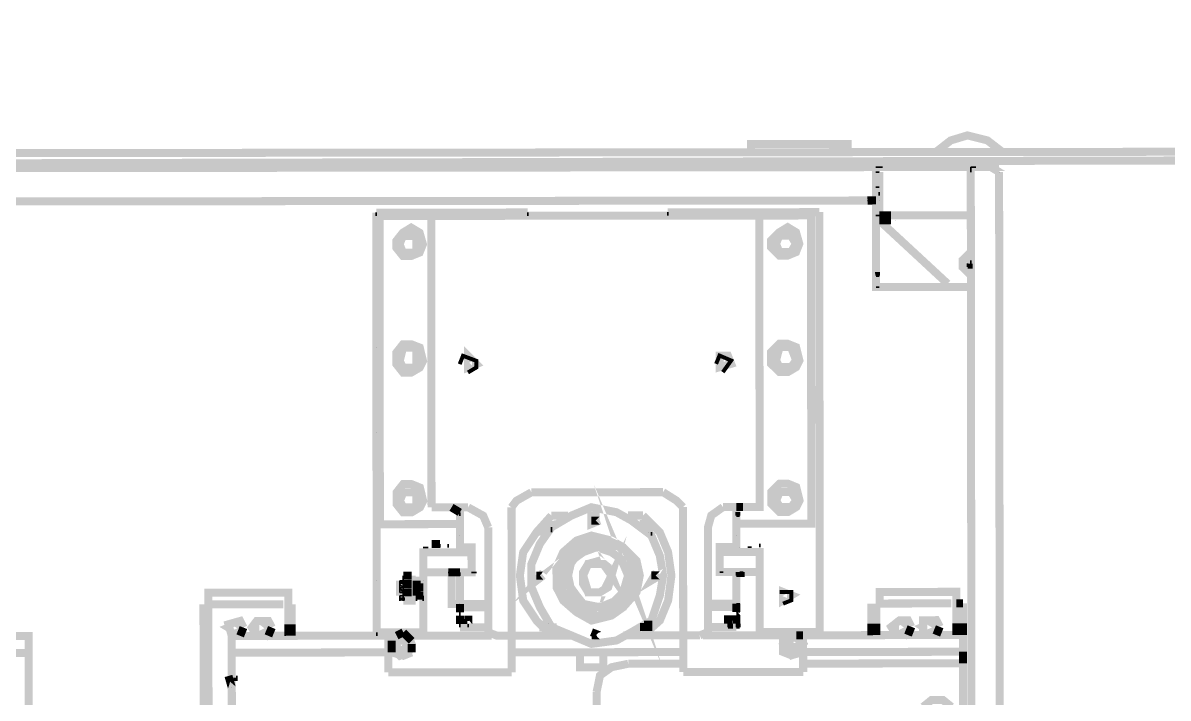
# Model space of a CAD drawing. Header units: feet. Extents: x -99009 to 3252343, y -11094690 to 9035152.
# Drawn here: x 2488912 to 2489858, y -1977336 to -1976778 of the extents above; entities that cross this region are included whole.
import ezdxf

# ---------------------------------------------------------------- set-up
doc = ezdxf.new("R2010")
doc.units = ezdxf.units.FT
doc.layers.add('1', color=1, linetype='Continuous')

# ---------------------------------------------------------------- blocks, each defined once
blk = doc.blocks.new('GRINDING MASTER')
at = {"linetype": 'ByBlock', "lineweight": -2, "transparency": 33554684}
for points in [[(1541678.22, -40737.26), (1541678.22, -40733.13), (1541682.35, -40733.13), (1541682.35, -40737.26), (1541678.22, -40737.26)], [(1541602.56, -40744.13), (1541602.56, -40739.99), (1541605.29, -40739.99), (1541605.29, -40744.13), (1541602.56, -40744.13)], [(1541486.96, -40942.25), (1541486.96, -40938.11), (1541489.69, -40938.11), (1541489.69, -40942.25), (1541486.96, -40942.25)], [(1541486.96, -40991.78), (1541486.96, -40987.64), (1541489.69, -40987.64), (1541489.69, -40991.78), (1541486.96, -40991.78)], [(1541489.69, -40991.78), (1541489.69, -40987.64), (1541493.82, -40987.64), (1541493.82, -40991.78), (1541489.69, -40991.78)], [(1541209.05, -40997.32), (1541209.05, -40994.51), (1541213.18, -40994.51), (1541213.18, -40997.32), (1541209.05, -40997.32)], [(1541209.05, -41011.04), (1541209.05, -41008.31), (1541213.18, -41008.31), (1541213.18, -41011.04), (1541209.05, -41011.04)], [(1541209.05, -41011.04), (1541209.05, -41008.31), (1541213.18, -41008.31), (1541213.18, -41011.04), (1541209.05, -41011.04)], [(1541209.05, -41011.04), (1541209.05, -41008.31), (1541213.18, -41008.31), (1541213.18, -41011.04), (1541209.05, -41011.04)], [(1541480.1, -41027.58), (1541480.1, -41024.77), (1541484.23, -41024.77), (1541484.23, -41027.58), (1541480.1, -41027.58)], [(1541486.96, -41024.77), (1541486.96, -41020.64), (1541489.69, -41024.77), (1541486.96, -41024.77)], [(1541486.96, -41024.77), (1541486.96, -41020.64), (1541489.69, -41024.77), (1541486.96, -41024.77)], [(1541480.1, -41034.44), (1541480.1, -41030.31), (1541484.23, -41030.31), (1541484.23, -41034.44), (1541480.1, -41034.44)], [(1541486.96, -41034.44), (1541486.96, -41030.31), (1541489.69, -41030.31), (1541489.69, -41034.44), (1541486.96, -41034.44)], [(1541071.45, -41077.11), (1541071.45, -41074.3), (1541074.18, -41074.3), (1541074.18, -41077.11), (1541071.45, -41077.11)]]:
    blk.add_hatch(color=256, dxfattribs=at).paths.add_polyline_path(points)
for points, const_width in [([(1541652.09, -40640.93), (1541664.41, -40631.34), (1541678.22, -40627.2), (1541694.68, -40631.34), (1541707.08, -40640.93)], 6.63), ([(1539841.47, -40640.93), (1542114.32, -40640.93), (1539841.47, -40640.93), (1539838.74, -41641.21)], 6.63), ([(1539852.46, -40640.93), (1542103.32, -40640.93), (1542110.18, -40643.66), (1542114.32, -40650.6)], 6.63), ([(1541499.36, -40640.93), (1541499.36, -40634.07), (1541579.16, -40634.07), (1541579.16, -40640.93)], 6.63), ([(1539841.47, -41143.1), (1539848.33, -41143.1), (1539848.33, -40650.6), (1542103.32, -40647.8), (1542110.18, -40650.6), (1542110.18, -41143.1)], 6.63), ([(1540350.5, -40653.33), (1541602.56, -40653.33)], 6.63), ([(1541602.56, -40653.33), (1541602.56, -40680.87), (1540353.3, -40680.87)], 6.63), ([(1541602.56, -40653.33), (1541704.35, -40653.33)], 6.63), ([(1541602.56, -40657.47), (1541602.56, -40693.19), (1541602.56, -40657.47)], 6.63), ([(1541602.56, -40693.19), (1541605.29, -40657.47)], 6.63), ([(1541605.29, -40653.33), (1541680.95, -40653.33)], 6.63), ([(1541680.95, -40693.19), (1541605.29, -40693.19), (1541605.29, -40657.47)], 6.63), ([(1541680.95, -41221.57), (1541680.95, -40653.33)], 6.63), ([(1541704.35, -40657.47), (1541697.48, -40653.33), (1541680.95, -40653.33)], 6.63), ([(1541697.48, -40653.33), (1541680.95, -40653.33), (1541697.48, -40653.33)], 6.63), ([(1541704.35, -40657.47), (1541697.48, -40653.33), (1541704.35, -40653.33)], 6.63), ([(1541704.35, -41221.57), (1541704.35, -40657.47)], 6.63), ([(1541595.61, -40680.87), (1541602.56, -40680.87)], 6.63), ([(1541189.78, -40690.46), (1541189.78, -41037.17)], 6.63), ([(1541189.78, -40690.46), (1541314.97, -40690.46)], 6.63), ([(1541228.31, -41037.17), (1541189.78, -41037.17), (1541189.78, -40690.46)], 6.63), ([(1541192.51, -40693.19), (1541192.51, -40947.79), (1541258.58, -40947.79)], 6.63), ([(1541235.18, -40933.98), (1541235.18, -40693.19), (1541192.51, -40693.19)], 6.63), ([(1541235.18, -40693.19), (1541506.23, -40693.19), (1541506.23, -40933.98), (1541475.96, -40933.98)], 6.63), ([(1541430.57, -40690.46), (1541555.76, -40690.46)], 6.63), ([(1541486.96, -40947.79), (1541548.89, -40947.79), (1541548.89, -40693.19), (1541506.23, -40693.19)], 6.63), ([(1541555.76, -40690.46), (1541555.76, -41037.17), (1541506.23, -41037.17)], 6.63), ([(1541602.56, -40693.19), (1541602.56, -40752.39)], 6.63), ([(1541664.41, -40752.39), (1541602.56, -40752.39), (1541602.56, -40693.19)], 6.63), ([(1541614.88, -40693.19), (1541605.29, -40693.19)], 6.63), ([(1541614.88, -40697.33), (1541605.29, -40697.33)], 6.63), ([(1541661.68, -40749.66), (1541605.29, -40697.33)], 6.63), ([(1541228.31, -40716.59), (1541225.58, -40723.46), (1541218.64, -40726.26), (1541211.78, -40726.26), (1541206.32, -40719.4), (1541206.32, -40713.86), (1541211.78, -40707), (1541218.64, -40702.86), (1541225.58, -40707), (1541228.31, -40716.59)], 6.63), ([(1541539.22, -40716.59), (1541536.49, -40723.46), (1541529.63, -40726.26), (1541522.76, -40726.26), (1541515.82, -40719.4), (1541515.82, -40713.86), (1541522.76, -40707), (1541529.63, -40702.86), (1541536.49, -40707), (1541539.22, -40716.59)], 6.63), ([(1541222.77, -40723.46), (1541222.77, -40716.59), (1541222.77, -40709.73), (1541211.78, -40709.73), (1541209.05, -40716.59), (1541211.78, -40723.46), (1541222.77, -40723.46)], 6.63), ([(1541532.36, -40723.46), (1541536.49, -40716.59), (1541532.36, -40709.73), (1541522.76, -40709.73), (1541519.95, -40716.59), (1541522.76, -40723.46), (1541532.36, -40723.46)], 6.63), ([(1541680.95, -40723.46), (1541674.08, -40730.4), (1541674.08, -40735.86), (1541680.95, -40742.72)], 6.63), ([(1541680.95, -40739.99), (1541674.08, -40735.86), (1541674.08, -40730.4), (1541680.95, -40726.26)], 6.63), ([(1541680.95, -40726.26), (1541674.08, -40730.4), (1541674.08, -40735.86), (1541680.95, -40739.99)], 6.63), ([(1541680.95, -40752.39), (1541664.41, -40752.39)], 6.63), ([(1541228.31, -40812.92), (1541225.58, -40818.46), (1541218.64, -40822.52), (1541211.78, -40822.52), (1541206.32, -40815.65), (1541206.32, -40806.06), (1541211.78, -40799.19), (1541218.64, -40799.19), (1541225.58, -40801.92), (1541228.31, -40812.92)], 6.63), ([(1541222.77, -40818.46), (1541222.77, -40812.92), (1541222.77, -40801.92), (1541211.78, -40801.92), (1541209.05, -40812.92), (1541211.78, -40818.46), (1541222.77, -40818.46)], 6.63), ([(1541539.22, -40812.92), (1541536.49, -40818.46), (1541529.63, -40822.52), (1541522.76, -40822.52), (1541515.82, -40815.65), (1541515.82, -40806.06), (1541522.76, -40799.19), (1541529.63, -40799.19), (1541536.49, -40801.92), (1541539.22, -40812.92)], 6.63), ([(1541532.36, -40818.46), (1541536.49, -40812.92), (1541532.36, -40801.92), (1541522.76, -40801.92), (1541519.95, -40812.92), (1541522.76, -40818.46), (1541532.36, -40818.46)], 6.63), ([(1541265.44, -40822.52), (1541272.3, -40818.46), (1541272.3, -40812.92), (1541261.31, -40808.79), (1541258.58, -40815.65)], 3.28), ([(1541272.3, -40815.65), (1541265.44, -40818.46), (1541265.44, -40808.79), (1541272.3, -40815.65)], 6.63), ([(1541475.96, -40822.52), (1541482.83, -40812.92), (1541473.23, -40808.79), (1541470.42, -40815.65)], 3.28), ([(1541482.83, -40815.65), (1541473.23, -40818.46), (1541473.23, -40808.79), (1541480.1, -40808.79), (1541482.83, -40815.65)], 6.63), ([(1541228.31, -40928.52), (1541225.58, -40933.98), (1541218.64, -40938.11), (1541211.78, -40938.11), (1541206.32, -40931.25), (1541206.32, -40921.58), (1541211.78, -40914.71), (1541218.64, -40914.71), (1541225.58, -40917.52), (1541228.31, -40928.52)], 6.63), ([(1541539.22, -40928.52), (1541536.49, -40933.98), (1541529.63, -40938.11), (1541522.76, -40938.11), (1541515.82, -40931.25), (1541515.82, -40921.58), (1541522.76, -40914.71), (1541529.63, -40914.71), (1541536.49, -40917.52), (1541539.22, -40928.52)], 6.63), ([(1541222.77, -40933.98), (1541222.77, -40928.52), (1541222.77, -40921.58), (1541211.78, -40921.58), (1541209.05, -40928.52), (1541211.78, -40933.98), (1541222.77, -40933.98)], 6.63), ([(1541301.24, -40933.98), (1541305.38, -40928.52), (1541317.7, -40921.58)], 6.63), ([(1541317.7, -40921.58), (1541426.43, -40921.58)], 6.63), ([(1541426.43, -40921.58), (1541437.43, -40928.52), (1541442.97, -40933.98)], 6.63), ([(1541532.36, -40933.98), (1541536.49, -40928.52), (1541532.36, -40921.58), (1541522.76, -40921.58), (1541519.95, -40928.52), (1541522.76, -40933.98), (1541532.36, -40933.98)], 6.63), ([(1541265.44, -40933.98), (1541235.18, -40933.98)], 6.63), ([(1541251.71, -40933.98), (1541258.58, -40938.11)], 6.63), ([(1541258.58, -40933.98), (1541258.58, -40957.38)], 6.63), ([(1541265.44, -40933.98), (1541277.84, -40940.84), (1541281.98, -40950.52)], 6.63), ([(1541350.77, -41039.9), (1541301.24, -41039.9), (1541301.24, -40933.98)], 6.63), ([(1541426.43, -40990.37), (1541423.7, -41006.91), (1541416.76, -41027.58), (1541400.3, -41037.17), (1541387.9, -41044.04), (1541367.23, -41046.85), (1541350.77, -41039.9), (1541334.24, -41033.04), (1541324.64, -41016.58), (1541317.7, -41000.05), (1541317.7, -40980.78), (1541324.64, -40964.24), (1541334.24, -40950.52), (1541350.77, -40940.84), (1541367.23, -40933.98), (1541387.9, -40938.11), (1541400.3, -40944.98), (1541416.76, -40957.38), (1541423.7, -40973.92), (1541426.43, -40990.37)], 6.63), ([(1541442.97, -40933.98), (1541442.97, -41039.9)], 6.63), ([(1541456.7, -41039.9), (1541463.56, -41037.17), (1541463.56, -40950.52), (1541466.29, -40940.84), (1541475.96, -40933.98)], 6.63), ([(1541486.96, -40933.98), (1541486.96, -40957.38)], 6.63), ([(1541486.96, -40933.98), (1541492.5, -40933.98)], 6.63), ([(1541347.96, -41039.9), (1541334.24, -41039.9), (1541321.83, -41027.58), (1541310.84, -41011.04), (1541308.11, -40990.37), (1541310.84, -40971.11), (1541321.83, -40954.65), (1541334.24, -40940.84)], 6.63), ([(1541334.24, -40940.84), (1541347.96, -40940.84)], 6.63), ([(1541374.17, -40944.98), (1541367.23, -40947.79), (1541367.23, -40940.84), (1541374.17, -40940.84)], 6.63), ([(1541374.17, -40944.98), (1541367.23, -40944.98), (1541374.17, -40944.98)], 6.63), ([(1541397.49, -40940.84), (1541409.9, -40940.84)], 6.63), ([(1541409.9, -40940.84), (1541423.7, -40954.65), (1541430.57, -40971.11), (1541433.3, -40990.37), (1541430.57, -41011.04), (1541423.7, -41027.58), (1541409.9, -41039.9)], 6.63), ([(1541281.98, -40950.52), (1541281.98, -41037.17)], 6.63), ([(1541327.37, -40957.38), (1541327.37, -40950.52), (1541338.37, -40947.79)], 6.63), ([(1541407.17, -40947.79), (1541414.03, -40947.79), (1541416.76, -40954.65)], 6.63), ([(1541258.58, -40987.64), (1541268.17, -40987.64), (1541268.17, -40967.05), (1541258.58, -40967.05), (1541258.58, -40957.38)], 6.63), ([(1541407.17, -40990.37), (1541404.44, -41004.18), (1541393.44, -41016.58), (1541383.77, -41023.45), (1541367.23, -41027.58), (1541354.91, -41020.64), (1541343.91, -41011.04), (1541338.37, -41000.05), (1541338.37, -40983.51), (1541343.91, -40971.11), (1541354.91, -40961.51), (1541367.23, -40957.38), (1541383.77, -40961.51), (1541393.44, -40967.05), (1541404.44, -40978.05), (1541407.17, -40990.37)], 6.63), ([(1541404.44, -40990.37), (1541400.3, -41004.18), (1541393.44, -41016.58), (1541381.04, -41023.45), (1541364.5, -41023.45), (1541350.77, -41016.58), (1541343.91, -41004.18), (1541341.1, -40990.37), (1541343.91, -40978.05), (1541350.77, -40967.05), (1541364.5, -40961.51), (1541381.04, -40961.51), (1541393.44, -40967.05), (1541400.3, -40978.05), (1541404.44, -40990.37)], 6.63), ([(1541404.44, -40990.37), (1541400.3, -41004.18), (1541390.63, -41016.58), (1541376.9, -41020.64), (1541364.5, -41020.64), (1541354.91, -41016.58), (1541343.91, -41004.18), (1541341.1, -40990.37), (1541343.91, -40978.05), (1541354.91, -40967.05), (1541364.5, -40961.51), (1541376.9, -40961.51), (1541390.63, -40967.05), (1541400.3, -40978.05), (1541404.44, -40990.37)], 6.63), ([(1541383.77, -40990.37), (1541376.9, -40980.78), (1541364.5, -40980.78), (1541360.37, -40990.37), (1541364.5, -41004.18), (1541376.9, -41004.18), (1541383.77, -40990.37), (1541381.04, -41000.05), (1541374.17, -41004.18), (1541364.5, -41004.18), (1541360.37, -40997.32), (1541360.37, -40987.64), (1541364.5, -40980.78), (1541374.17, -40978.05), (1541381.04, -40983.51), (1541383.77, -40990.37)], 6.63), ([(1541486.96, -40987.64), (1541473.23, -40987.64), (1541473.23, -40967.05), (1541486.96, -40967.05), (1541486.96, -40957.38)], 6.63), ([(1541228.31, -40987.64), (1541228.31, -40971.11), (1541268.17, -40971.11), (1541268.17, -40987.64), (1541248.9, -40987.64), (1541268.17, -40987.64)], 6.63), ([(1541235.18, -40964.24), (1541242.04, -40964.24)], 6.63), ([(1541397.49, -40990.37), (1541393.44, -40978.05), (1541383.77, -40971.11), (1541371.36, -40967.05), (1541360.37, -40971.11), (1541350.77, -40978.05), (1541347.96, -40990.37), (1541350.77, -41004.18), (1541360.37, -41013.77), (1541371.36, -41016.58), (1541383.77, -41013.77), (1541393.44, -41004.18), (1541397.49, -40990.37), (1541393.44, -41004.18), (1541387.9, -41011.04), (1541374.17, -41016.58), (1541360.37, -41013.77), (1541354.91, -41006.91), (1541347.96, -40997.32), (1541347.96, -40983.51), (1541354.91, -40973.92), (1541360.37, -40967.05), (1541374.17, -40967.05), (1541387.9, -40971.11), (1541393.44, -40980.78), (1541397.49, -40990.37)], 6.63), ([(1541473.23, -40987.64), (1541489.69, -40987.64), (1541473.23, -40987.64), (1541473.23, -40971.11), (1541506.23, -40971.11), (1541506.23, -40987.64)], 6.63), ([(1541327.37, -40990.37), (1541321.83, -40994.51), (1541327.37, -40987.64)], 6.63), ([(1541218.64, -40990.37), (1541218.64, -40997.32), (1541218.64, -41004.18), (1541218.64, -41011.04), (1541211.78, -41011.04)], 6.63), ([(1541218.64, -40990.37), (1541211.78, -40990.37)], 6.63), ([(1541228.31, -40987.64), (1541248.9, -40987.64)], 6.63), ([(1541284.71, -41039.9), (1541228.31, -41039.9), (1541228.31, -40987.64), (1541251.71, -40987.64), (1541251.71, -41016.58)], 6.63), ([(1541258.58, -40987.64), (1541248.9, -40987.64)], 6.63), ([(1541251.71, -41013.77), (1541258.58, -41013.77), (1541258.58, -40987.64), (1541251.71, -40987.64), (1541251.71, -41013.77)], 6.63), ([(1541281.98, -41013.77), (1541258.58, -41013.77), (1541258.58, -40987.64)], 6.63), ([(1541258.58, -41013.77), (1541258.58, -40987.64)], 6.63), ([(1541327.37, -40990.37), (1541321.83, -40990.37), (1541327.37, -40990.37)], 6.63), ([(1541423.7, -40990.37), (1541416.76, -40994.51), (1541420.89, -40987.64)], 6.63), ([(1541423.7, -40990.37), (1541416.76, -40990.37), (1541423.7, -40990.37)], 6.63), ([(1541506.23, -40987.64), (1541506.23, -41039.9), (1541459.43, -41039.9)], 6.63), ([(1541486.96, -40987.64), (1541486.96, -41013.77), (1541463.56, -41013.77)], 6.63), ([(1541486.96, -41013.77), (1541486.96, -40987.64), (1541506.23, -40987.64)], 6.63), ([(1541486.96, -41013.77), (1541486.96, -40987.64)], 6.63), ([(1541489.69, -40987.64), (1541506.23, -40987.64)], 6.63), ([(1541209.05, -41006.91), (1541209.05, -41000.05), (1541209.05, -40994.51)], 6.63), ([(1541218.64, -40997.32), (1541211.78, -40997.32)], 6.63), ([(1541228.31, -41006.91), (1541228.31, -41000.05), (1541228.31, -40994.51), (1541222.77, -40994.51), (1541222.77, -41004.18)], 6.63), ([(1541222.77, -41000.05), (1541222.77, -40994.51)], 6.63), ([(1541228.31, -41000.05), (1541222.77, -41000.05)], 6.63), ([(1541222.77, -41006.91), (1541222.77, -41000.05)], 6.63), ([(1541116.85, -41013.77), (1541116.85, -41004.18), (1541050.78, -41004.18), (1541050.78, -41013.77)], 6.63), ([(1541218.64, -41004.18), (1541211.78, -41004.18)], 6.63), ([(1541222.77, -41006.91), (1541211.78, -41011.04)], 6.63), ([(1541228.31, -41006.91), (1541222.77, -41006.91)], 6.63), ([(1541525.49, -41013.77), (1541532.36, -41011.04), (1541532.36, -41004.18), (1541522.76, -41004.18)], 3.28), ([(1541532.36, -41006.91), (1541525.49, -41011.04), (1541525.49, -41004.18), (1541532.36, -41006.91)], 6.63), ([(1541668.55, -41013.77), (1541668.55, -41004.18), (1541605.29, -41004.18), (1541605.29, -41013.77)], 6.63), ([(1541046.73, -41030.31), (1541046.73, -41013.77)], 6.63), ([(1541050.78, -41030.31), (1541050.78, -41013.77)], 6.63), ([(1541053.59, -41013.77), (1541112.71, -41013.77)], 6.63), ([(1541116.85, -41013.77), (1541116.85, -41030.31)], 6.63), ([(1541119.58, -41013.77), (1541119.58, -41030.31)], 6.63), ([(1541258.58, -41020.64), (1541258.58, -41013.77)], 6.63), ([(1541281.98, -41016.58), (1541258.58, -41016.58)], 6.63), ([(1541486.96, -41016.58), (1541463.56, -41016.58)], 6.63), ([(1541486.96, -41020.64), (1541486.96, -41013.77)], 6.63), ([(1541598.42, -41030.31), (1541598.42, -41013.77)], 6.63), ([(1541602.56, -41030.31), (1541602.56, -41013.77)], 6.63), ([(1541605.29, -41013.77), (1541664.41, -41013.77)], 6.63), ([(1541668.55, -41013.77), (1541668.55, -41030.31)], 6.63), ([(1541674.08, -41013.77), (1541668.55, -41013.77)], 6.63), ([(1541674.08, -41013.77), (1541674.08, -41030.31)], 6.63), ([(1541046.73, -41110.1), (1541046.73, -41030.31)], 6.63), ([(1541050.78, -41110.1), (1541050.78, -41030.31)], 6.63), ([(1541074.18, -41030.31), (1541067.32, -41033.04), (1541074.18, -41037.17), (1541074.18, -41030.31)], 6.63), ([(1541070.05, -41039.9), (1541067.32, -41030.31), (1541076.99, -41027.58), (1541079.72, -41033.04)], 6.63), ([(1541090.72, -41039.9), (1541086.58, -41033.04), (1541090.72, -41027.58), (1541100.31, -41027.58), (1541103.12, -41033.04)], 6.63), ([(1541096.26, -41030.31), (1541090.72, -41033.04), (1541096.26, -41037.17), (1541096.26, -41030.31)], 6.63), ([(1541116.85, -41030.31), (1541116.85, -41039.9)], 6.63), ([(1541119.58, -41030.31), (1541119.58, -41039.9)], 6.63), ([(1541258.58, -41030.31), (1541258.58, -41023.45)], 6.63), ([(1541261.31, -41023.45), (1541261.31, -41030.31), (1541261.31, -41023.45)], 6.63), ([(1541265.44, -41030.31), (1541265.44, -41023.45), (1541265.44, -41030.31)], 6.63), ([(1541338.37, -41033.04), (1541327.37, -41033.04), (1541327.37, -41027.58)], 6.63), ([(1541414.03, -41027.58), (1541414.03, -41033.04), (1541407.17, -41033.04)], 6.63), ([(1541480.1, -41023.45), (1541480.1, -41030.31), (1541480.1, -41023.45), (1541480.1, -41030.31), (1541480.1, -41023.45)], 6.63), ([(1541486.96, -41030.31), (1541486.96, -41023.45)], 6.63), ([(1541598.42, -41039.9), (1541598.42, -41030.31)], 6.63), ([(1541602.56, -41039.9), (1541602.56, -41030.31)], 6.63), ([(1541619.01, -41039.9), (1541614.88, -41033.04), (1541621.82, -41027.58), (1541628.69, -41027.58), (1541631.42, -41033.04)], 6.63), ([(1541624.55, -41030.31), (1541619.01, -41033.04), (1541624.55, -41037.17), (1541624.55, -41030.31)], 6.63), ([(1541647.95, -41030.31), (1541641.09, -41033.04), (1541647.95, -41037.17), (1541647.95, -41030.31)], 6.63), ([(1541641.09, -41039.9), (1541641.09, -41033.04), (1541641.09, -41027.58), (1541652.09, -41027.58), (1541654.82, -41033.04)], 6.63), ([(1541668.55, -41030.31), (1541668.55, -41039.9)], 6.63), ([(1541674.08, -41030.31), (1541674.08, -41039.9)], 6.63), ([(1541079.72, -41033.04), (1541076.99, -41039.9)], 6.63), ([(1541103.12, -41033.04), (1541100.31, -41039.9)], 6.63), ([(1541211.78, -41037.17), (1541206.32, -41039.9)], 6.63), ([(1541218.64, -41044.04), (1541211.78, -41037.17)], 6.63), ([(1541258.58, -41033.04), (1541281.98, -41033.04)], 6.63), ([(1541281.98, -41037.17), (1541288.84, -41039.9), (1541301.24, -41039.9)], 6.63), ([(1541374.17, -41039.9), (1541367.23, -41037.17), (1541374.17, -41039.9)], 6.63), ([(1541463.56, -41033.04), (1541486.96, -41033.04)], 6.63), ([(1541529.63, -41049.58), (1541539.22, -41049.58), (1541539.22, -41044.04), (1541532.36, -41039.9), (1541529.63, -41049.58)], 6.63), ([(1541631.42, -41033.04), (1541628.69, -41039.9)], 6.63), ([(1541654.82, -41033.04), (1541652.09, -41039.9)], 6.63), ([(1540902.19, -41053.71), (1540902.19, -41039.9), (1540772.87, -41039.9)], 6.63), ([(1541199.37, -41053.71), (1541070.05, -41053.71), (1541070.05, -41039.9)], 6.63), ([(1541199.37, -41039.9), (1541070.05, -41039.9)], 6.63), ([(1541209.05, -41039.9), (1541199.37, -41039.9), (1541199.37, -41070.17)], 6.63), ([(1541215.91, -41053.71), (1541218.64, -41046.85), (1541215.91, -41039.9), (1541206.32, -41039.9), (1541202.18, -41046.85), (1541206.32, -41053.71), (1541215.91, -41053.71)], 6.63), ([(1541218.64, -41046.85), (1541215.91, -41053.71), (1541209.05, -41056.44), (1541202.18, -41049.58), (1541202.18, -41044.04), (1541209.05, -41039.9), (1541215.91, -41039.9), (1541218.64, -41046.85)], 6.63), ([(1541202.18, -41044.04), (1541202.18, -41053.71)], 6.63), ([(1541215.91, -41044.04), (1541206.32, -41044.04), (1541206.32, -41049.58), (1541211.78, -41053.71), (1541215.91, -41044.04)], 6.63), ([(1541228.31, -41039.9), (1541211.78, -41039.9)], 6.63), ([(1541218.64, -41053.71), (1541218.64, -41046.85)], 6.63), ([(1541301.24, -41070.17), (1541301.24, -41039.9)], 6.63), ([(1541374.17, -41039.9), (1541367.23, -41039.9), (1541374.17, -41039.9)], 6.63), ([(1541393.44, -41039.9), (1541442.97, -41039.9), (1541456.7, -41039.9)], 6.63), ([(1541397.49, -41039.9), (1541409.9, -41039.9)], 6.63), ([(1541442.97, -41070.17), (1541442.97, -41039.9)], 6.63), ([(1541532.36, -41039.9), (1541506.23, -41039.9)], 6.63), ([(1541529.63, -41039.9), (1541536.49, -41039.9), (1541542.03, -41046.85), (1541536.49, -41053.71), (1541529.63, -41053.71), (1541525.49, -41046.85), (1541529.63, -41039.9)], 6.63), ([(1541542.03, -41044.04), (1541536.49, -41039.9), (1541529.63, -41039.9), (1541525.49, -41046.85), (1541525.49, -41053.71), (1541532.36, -41056.44), (1541542.03, -41053.71), (1541542.03, -41046.85)], 6.63), ([(1541542.03, -41046.85), (1541539.22, -41053.71), (1541532.36, -41056.44), (1541525.49, -41049.58), (1541525.49, -41044.04), (1541532.36, -41039.9), (1541539.22, -41039.9), (1541542.03, -41046.85)], 6.63), ([(1541542.03, -41039.9), (1541536.49, -41039.9)], 6.63), ([(1541674.08, -41053.71), (1541674.08, -41039.9), (1541542.03, -41039.9)], 6.63), ([(1541542.03, -41070.17), (1541542.03, -41039.9)], 6.63), ([(1540902.19, -41053.71), (1540772.87, -41053.71)], 6.63), ([(1540902.19, -41363.29), (1540902.19, -41053.71)], 6.63), ([(1541070.05, -41053.71), (1541070.05, -41363.29)], 6.63), ([(1541202.18, -41053.71), (1541211.78, -41056.44), (1541218.64, -41053.71)], 6.63), ([(1541442.97, -41053.71), (1541301.24, -41053.71)], 6.63), ([(1541376.9, -41053.71), (1541376.9, -41066.11), (1541357.64, -41066.11), (1541357.64, -41053.71)], 6.63), ([(1541674.08, -41053.71), (1541542.03, -41053.71)], 6.63), ([(1541674.08, -41063.3), (1541674.08, -41053.71)], 6.63), ([(1541371.36, -41086.7), (1541374.17, -41072.98), (1541383.77, -41066.11), (1541397.49, -41063.3)], 6.63), ([(1541397.49, -41063.3), (1541442.97, -41063.3)], 6.63), ([(1541542.03, -41063.3), (1541674.08, -41063.3)], 6.63), ([(1541674.08, -41063.3), (1541674.08, -41099.11)], 6.63), ([(1541070.05, -41082.57), (1541067.32, -41072.98), (1541070.05, -41082.57)], 6.63), ([(1541301.24, -41070.17), (1541199.37, -41070.17)], 6.63), ([(1541542.03, -41070.17), (1541442.97, -41070.17)], 6.63), ([(1541371.36, -41396.29), (1541371.36, -41086.7)], 6.63), ([(1541664.41, -41099.11), (1541657.55, -41093.57), (1541647.95, -41093.57), (1541641.09, -41099.11)], 6.63)]:
    blk.add_lwpolyline(points, dxfattribs=dict(at, const_width=const_width))
for points in [[(1541602.56, -40653.33), (1541602.56, -40653.33)], [(1541602.56, -40653.33), (1541602.56, -40653.33)], [(1541602.56, -40653.33), (1541602.56, -40653.33)], [(1541602.56, -40653.33), (1541602.56, -40653.33)], [(1541602.56, -40653.33), (1541602.56, -40653.33)], [(1541602.56, -40653.33), (1541602.56, -40653.33)], [(1541602.56, -40653.33), (1541602.56, -40653.33)], [(1541602.56, -40653.33), (1541602.56, -40653.33)], [(1541602.56, -40653.33), (1541605.29, -40653.33)], [(1541605.29, -40653.33), (1541602.56, -40653.33)], [(1541605.29, -40653.33), (1541602.56, -40653.33)], [(1541602.56, -40653.33), (1541605.29, -40653.33)], [(1541602.56, -40653.33), (1541605.29, -40653.33)], [(1541605.29, -40653.33), (1541602.56, -40653.33)], [(1541602.56, -40657.47), (1541605.29, -40657.47)], [(1541605.29, -40657.47), (1541602.56, -40657.47)], [(1541605.29, -40657.47), (1541602.56, -40657.47)], [(1541602.56, -40657.47), (1541605.29, -40657.47)], [(1541605.29, -40653.33), (1541608.02, -40653.33)], [(1541608.02, -40653.33), (1541605.29, -40653.33)], [(1541608.02, -40653.33), (1541605.29, -40653.33)], [(1541605.29, -40653.33), (1541608.02, -40653.33)], [(1541605.29, -40653.33), (1541605.29, -40653.33)], [(1541605.29, -40653.33), (1541605.29, -40653.33)], [(1541680.95, -40653.33), (1541685.08, -40653.33)], [(1541685.08, -40653.33), (1541680.95, -40653.33)], [(1541685.08, -40653.33), (1541680.95, -40653.33)], [(1541680.95, -40653.33), (1541685.08, -40653.33)], [(1541680.95, -40653.33), (1541680.95, -40657.47)], [(1541680.95, -40657.47), (1541680.95, -40653.33)], [(1541680.95, -40657.47), (1541680.95, -40653.33)], [(1541680.95, -40653.33), (1541680.95, -40657.47)], [(1541680.95, -40653.33), (1541685.08, -40653.33)], [(1541685.08, -40653.33), (1541680.95, -40653.33)], [(1541685.08, -40653.33), (1541680.95, -40653.33)], [(1541680.95, -40653.33), (1541685.08, -40653.33)], [(1541680.95, -40653.33), (1541680.95, -40657.47)], [(1541680.95, -40657.47), (1541680.95, -40653.33)], [(1541680.95, -40657.47), (1541680.95, -40653.33)], [(1541680.95, -40653.33), (1541680.95, -40657.47)], [(1541704.35, -40657.47), (1541704.35, -40657.47)], [(1541704.35, -40657.47), (1541704.35, -40657.47)], [(1541704.35, -40657.47), (1541704.35, -40657.47)], [(1541704.35, -40657.47), (1541704.35, -40657.47)], [(1541602.56, -40669.87), (1541605.29, -40669.87)], [(1541605.29, -40669.87), (1541602.56, -40669.87)], [(1541605.29, -40669.87), (1541602.56, -40669.87)], [(1541602.56, -40669.87), (1541605.29, -40669.87)], [(1541605.29, -40669.87), (1541605.29, -40669.87)], [(1541605.29, -40669.87), (1541605.29, -40669.87)], [(1541605.29, -40669.87), (1541605.29, -40669.87)], [(1541605.29, -40669.87), (1541605.29, -40669.87)], [(1541605.29, -40673.93), (1541605.29, -40676.73)], [(1541605.29, -40676.73), (1541605.29, -40673.93)], [(1541605.29, -40676.73), (1541605.29, -40673.93)], [(1541605.29, -40673.93), (1541605.29, -40676.73)], [(1541595.61, -40680.87), (1541598.42, -40680.87)], [(1541598.42, -40680.87), (1541595.61, -40680.87)], [(1541598.42, -40680.87), (1541595.61, -40680.87)], [(1541595.61, -40680.87), (1541598.42, -40680.87)], [(1541605.29, -40680.87), (1541605.29, -40680.87)], [(1541605.29, -40680.87), (1541605.29, -40680.87)], [(1541605.29, -40680.87), (1541605.29, -40680.87)], [(1541605.29, -40680.87), (1541605.29, -40680.87)], [(1541189.78, -40690.46), (1541189.78, -40693.19)], [(1541189.78, -40693.19), (1541189.78, -40690.46)], [(1541189.78, -40693.19), (1541189.78, -40690.46)], [(1541189.78, -40690.46), (1541189.78, -40693.19)], [(1541314.97, -40690.46), (1541314.97, -40693.19)], [(1541314.97, -40693.19), (1541314.97, -40690.46)], [(1541314.97, -40693.19), (1541314.97, -40690.46)], [(1541314.97, -40690.46), (1541314.97, -40693.19)], [(1541430.57, -40690.46), (1541430.57, -40693.19)], [(1541430.57, -40693.19), (1541430.57, -40690.46)], [(1541430.57, -40693.19), (1541430.57, -40690.46)], [(1541430.57, -40690.46), (1541430.57, -40693.19)], [(1541430.57, -40690.46), (1541430.57, -40693.19)], [(1541430.57, -40693.19), (1541430.57, -40690.46)], [(1541430.57, -40693.19), (1541430.57, -40693.19)], [(1541430.57, -40693.19), (1541430.57, -40693.19)], [(1541430.57, -40693.19), (1541430.57, -40693.19)], [(1541430.57, -40693.19), (1541430.57, -40693.19)], [(1541430.57, -40693.19), (1541430.57, -40693.19)], [(1541430.57, -40693.19), (1541430.57, -40693.19)], [(1541602.56, -40693.19), (1541605.29, -40693.19)], [(1541605.29, -40693.19), (1541602.56, -40693.19)], [(1541605.29, -40693.19), (1541602.56, -40693.19)], [(1541602.56, -40693.19), (1541605.29, -40693.19)], [(1541619.01, -40697.33), (1541619.01, -40697.33)], [(1541619.01, -40697.33), (1541619.01, -40697.33)], [(1541619.01, -40697.33), (1541619.01, -40697.33)], [(1541619.01, -40697.33), (1541619.01, -40697.33)], [(1541678.22, -40733.13), (1541678.22, -40735.86)], [(1541678.22, -40735.86), (1541678.22, -40733.13)], [(1541680.95, -40730.4), (1541680.95, -40733.13)], [(1541680.95, -40733.13), (1541680.95, -40730.4)], [(1541680.95, -40733.13), (1541680.95, -40730.4)], [(1541680.95, -40730.4), (1541680.95, -40733.13)], [(1541680.95, -40733.13), (1541680.95, -40735.86)], [(1541680.95, -40735.86), (1541680.95, -40733.13)], [(1541602.56, -40739.99), (1541602.56, -40742.72)], [(1541602.56, -40742.72), (1541602.56, -40739.99)], [(1541605.29, -40739.99), (1541605.29, -40742.72)], [(1541605.29, -40742.72), (1541605.29, -40739.99)], [(1541602.56, -40752.39), (1541605.29, -40752.39)], [(1541605.29, -40752.39), (1541602.56, -40752.39)], [(1541605.29, -40752.39), (1541602.56, -40752.39)], [(1541602.56, -40752.39), (1541605.29, -40752.39)], [(1541189.78, -40801.92), (1541189.78, -40801.92)], [(1541189.78, -40801.92), (1541189.78, -40801.92)], [(1541189.78, -40801.92), (1541189.78, -40801.92)], [(1541189.78, -40801.92), (1541189.78, -40801.92)], [(1541189.78, -40872.05), (1541189.78, -40872.05)], [(1541189.78, -40872.05), (1541189.78, -40872.05)], [(1541189.78, -40872.05), (1541189.78, -40872.05)], [(1541189.78, -40872.05), (1541189.78, -40872.05)], [(1541258.58, -40938.11), (1541258.58, -40940.84)], [(1541258.58, -40940.84), (1541258.58, -40938.11)], [(1541258.58, -40940.84), (1541258.58, -40938.11)], [(1541258.58, -40938.11), (1541258.58, -40940.84)], [(1541486.96, -40938.11), (1541486.96, -40940.84)], [(1541486.96, -40940.84), (1541486.96, -40938.11)], [(1541489.69, -40938.11), (1541489.69, -40940.84)], [(1541489.69, -40940.84), (1541489.69, -40938.11)], [(1541334.24, -40950.52), (1541334.24, -40954.65)], [(1541334.24, -40954.65), (1541334.24, -40950.52)], [(1541334.24, -40954.65), (1541334.24, -40950.52)], [(1541334.24, -40950.52), (1541334.24, -40954.65)], [(1541258.58, -40957.38), (1541258.58, -40957.38)], [(1541258.58, -40957.38), (1541258.58, -40957.38)], [(1541258.58, -40957.38), (1541258.58, -40957.38)], [(1541258.58, -40957.38), (1541258.58, -40957.38)], [(1541414.03, -40954.65), (1541414.03, -40954.65)], [(1541414.03, -40954.65), (1541414.03, -40954.65)], [(1541414.03, -40954.65), (1541414.03, -40954.65)], [(1541414.03, -40954.65), (1541414.03, -40954.65)], [(1541416.76, -40954.65), (1541416.76, -40957.38)], [(1541416.76, -40957.38), (1541416.76, -40954.65)], [(1541416.76, -40957.38), (1541416.76, -40954.65)], [(1541416.76, -40954.65), (1541416.76, -40957.38)], [(1541486.96, -40957.38), (1541486.96, -40957.38)], [(1541486.96, -40957.38), (1541486.96, -40957.38)], [(1541486.96, -40957.38), (1541486.96, -40957.38)], [(1541486.96, -40957.38), (1541486.96, -40957.38)], [(1541228.31, -40967.05), (1541232.45, -40967.05)], [(1541232.45, -40967.05), (1541228.31, -40967.05)], [(1541232.45, -40967.05), (1541228.31, -40967.05)], [(1541228.31, -40967.05), (1541232.45, -40967.05)], [(1541242.04, -40964.24), (1541242.04, -40967.05)], [(1541242.04, -40967.05), (1541242.04, -40964.24)], [(1541242.04, -40967.05), (1541242.04, -40964.24)], [(1541242.04, -40964.24), (1541242.04, -40967.05)], [(1541248.9, -40964.24), (1541248.9, -40967.05)], [(1541248.9, -40967.05), (1541248.9, -40964.24)], [(1541248.9, -40967.05), (1541248.9, -40964.24)], [(1541248.9, -40964.24), (1541248.9, -40967.05)], [(1541489.69, -40967.05), (1541489.69, -40967.05)], [(1541489.69, -40967.05), (1541489.69, -40967.05)], [(1541489.69, -40967.05), (1541489.69, -40967.05)], [(1541489.69, -40967.05), (1541489.69, -40967.05)], [(1541496.55, -40967.05), (1541499.36, -40967.05)], [(1541499.36, -40967.05), (1541496.55, -40967.05)], [(1541499.36, -40967.05), (1541496.55, -40967.05)], [(1541496.55, -40967.05), (1541499.36, -40967.05)], [(1541506.23, -40964.24), (1541506.23, -40967.05)], [(1541506.23, -40967.05), (1541506.23, -40964.24)], [(1541506.23, -40967.05), (1541506.23, -40964.24)], [(1541506.23, -40964.24), (1541506.23, -40967.05)], [(1541248.9, -40987.64), (1541251.71, -40987.64)], [(1541251.71, -40987.64), (1541248.9, -40987.64)], [(1541251.71, -40987.64), (1541248.9, -40987.64)], [(1541248.9, -40987.64), (1541251.71, -40987.64)], [(1541248.9, -40987.64), (1541251.71, -40987.64)], [(1541251.71, -40987.64), (1541248.9, -40987.64)], [(1541251.71, -40987.64), (1541248.9, -40987.64)], [(1541248.9, -40987.64), (1541251.71, -40987.64)], [(1541258.58, -40987.64), (1541258.58, -40990.37)], [(1541258.58, -40990.37), (1541258.58, -40987.64)], [(1541258.58, -40990.37), (1541258.58, -40987.64)], [(1541258.58, -40987.64), (1541258.58, -40990.37)], [(1541268.17, -40987.64), (1541272.3, -40987.64)], [(1541272.3, -40987.64), (1541268.17, -40987.64)], [(1541272.3, -40987.64), (1541268.17, -40987.64)], [(1541268.17, -40987.64), (1541272.3, -40987.64)], [(1541473.23, -40987.64), (1541475.96, -40987.64)], [(1541475.96, -40987.64), (1541473.23, -40987.64)], [(1541475.96, -40987.64), (1541473.23, -40987.64)], [(1541473.23, -40987.64), (1541475.96, -40987.64)], [(1541486.96, -40987.64), (1541486.96, -40990.37)], [(1541486.96, -40990.37), (1541486.96, -40987.64)], [(1541489.69, -40987.64), (1541489.69, -40990.37)], [(1541489.69, -40990.37), (1541489.69, -40987.64)], [(1541489.69, -40987.64), (1541492.5, -40987.64)], [(1541492.5, -40987.64), (1541489.69, -40987.64)], [(1541492.5, -40987.64), (1541489.69, -40987.64)], [(1541489.69, -40987.64), (1541492.5, -40987.64)], [(1541489.69, -40987.64), (1541489.69, -40990.37)], [(1541489.69, -40990.37), (1541489.69, -40987.64)], [(1541492.5, -40987.64), (1541492.5, -40990.37)], [(1541492.5, -40990.37), (1541492.5, -40987.64)], [(1541189.78, -40994.51), (1541189.78, -40994.51)], [(1541189.78, -40994.51), (1541189.78, -40994.51)], [(1541189.78, -40994.51), (1541189.78, -40994.51)], [(1541189.78, -40994.51), (1541189.78, -40994.51)], [(1541209.05, -40994.51), (1541211.78, -40994.51)], [(1541211.78, -40994.51), (1541209.05, -40994.51)], [(1541211.78, -40994.51), (1541209.05, -40994.51)], [(1541209.05, -40994.51), (1541211.78, -40994.51)], [(1541209.05, -40994.51), (1541211.78, -40994.51)], [(1541211.78, -40994.51), (1541209.05, -40994.51)], [(1541211.78, -40994.51), (1541209.05, -40994.51)], [(1541209.05, -40994.51), (1541211.78, -40994.51)], [(1541209.05, -40994.51), (1541209.05, -40997.32)], [(1541209.05, -40997.32), (1541209.05, -40994.51)], [(1541211.78, -41000.05), (1541209.05, -40997.32)], [(1541209.05, -40997.32), (1541211.78, -41000.05)], [(1541209.05, -40997.32), (1541209.05, -41000.05)], [(1541209.05, -41000.05), (1541209.05, -40997.32)], [(1541211.78, -41000.05), (1541209.05, -40997.32)], [(1541209.05, -40997.32), (1541211.78, -41000.05)], [(1541211.78, -40990.37), (1541211.78, -40994.51)], [(1541211.78, -40994.51), (1541211.78, -40990.37)], [(1541211.78, -40994.51), (1541211.78, -40990.37)], [(1541211.78, -40990.37), (1541211.78, -40994.51)], [(1541211.78, -40990.37), (1541211.78, -40994.51)], [(1541211.78, -40994.51), (1541211.78, -40990.37)], [(1541211.78, -40994.51), (1541211.78, -40990.37)], [(1541211.78, -40990.37), (1541211.78, -40994.51)], [(1541211.78, -40994.51), (1541211.78, -40997.32)], [(1541211.78, -40997.32), (1541211.78, -40994.51)], [(1541211.78, -40997.32), (1541211.78, -40997.32)], [(1541211.78, -40997.32), (1541211.78, -40997.32)], [(1541211.78, -40997.32), (1541211.78, -40997.32)], [(1541211.78, -40997.32), (1541211.78, -40997.32)], [(1541211.78, -40997.32), (1541211.78, -40997.32)], [(1541211.78, -40997.32), (1541211.78, -40997.32)], [(1541211.78, -40997.32), (1541211.78, -40997.32)], [(1541211.78, -40997.32), (1541211.78, -40997.32)], [(1541211.78, -40997.32), (1541211.78, -41000.05)], [(1541211.78, -41000.05), (1541211.78, -40997.32)], [(1541222.77, -40994.51), (1541222.77, -40994.51)], [(1541222.77, -40994.51), (1541222.77, -40994.51)], [(1541222.77, -40994.51), (1541222.77, -40994.51)], [(1541222.77, -40994.51), (1541222.77, -40994.51)], [(1541228.31, -40994.51), (1541228.31, -40994.51)], [(1541228.31, -40994.51), (1541228.31, -40994.51)], [(1541228.31, -40994.51), (1541228.31, -40994.51)], [(1541228.31, -40994.51), (1541228.31, -40994.51)], [(1541209.05, -41000.05), (1541211.78, -41000.05)], [(1541211.78, -41000.05), (1541209.05, -41000.05)], [(1541211.78, -41000.05), (1541209.05, -41000.05)], [(1541209.05, -41000.05), (1541211.78, -41000.05)], [(1541209.05, -41000.05), (1541211.78, -41000.05)], [(1541211.78, -41000.05), (1541209.05, -41000.05)], [(1541211.78, -41004.18), (1541209.05, -41000.05)], [(1541209.05, -41000.05), (1541211.78, -41004.18)], [(1541209.05, -41000.05), (1541209.05, -41004.18)], [(1541209.05, -41004.18), (1541209.05, -41000.05)], [(1541211.78, -41004.18), (1541209.05, -41000.05)], [(1541209.05, -41000.05), (1541211.78, -41004.18)], [(1541209.05, -41004.18), (1541211.78, -41004.18)], [(1541211.78, -41004.18), (1541209.05, -41004.18)], [(1541211.78, -41004.18), (1541209.05, -41004.18)], [(1541209.05, -41004.18), (1541211.78, -41004.18)], [(1541209.05, -41004.18), (1541211.78, -41004.18)], [(1541211.78, -41004.18), (1541209.05, -41004.18)], [(1541211.78, -41004.18), (1541209.05, -41004.18)], [(1541209.05, -41004.18), (1541211.78, -41004.18)], [(1541209.05, -41004.18), (1541211.78, -41004.18)], [(1541211.78, -41004.18), (1541209.05, -41004.18)], [(1541211.78, -41004.18), (1541209.05, -41004.18)], [(1541209.05, -41004.18), (1541211.78, -41004.18)], [(1541209.05, -41006.91), (1541211.78, -41006.91)], [(1541211.78, -41006.91), (1541209.05, -41006.91)], [(1541211.78, -41006.91), (1541209.05, -41006.91)], [(1541209.05, -41006.91), (1541211.78, -41006.91)], [(1541209.05, -41006.91), (1541209.05, -41011.04)], [(1541209.05, -41011.04), (1541209.05, -41006.91)], [(1541209.05, -41006.91), (1541209.05, -41011.04)], [(1541209.05, -41011.04), (1541209.05, -41006.91)], [(1541209.05, -41006.91), (1541209.05, -41011.04)], [(1541209.05, -41011.04), (1541209.05, -41006.91)], [(1541211.78, -41000.05), (1541211.78, -41000.05)], [(1541211.78, -41000.05), (1541211.78, -41000.05)], [(1541211.78, -41000.05), (1541211.78, -41004.18)], [(1541211.78, -41004.18), (1541211.78, -41000.05)], [(1541211.78, -41004.18), (1541211.78, -41004.18)], [(1541211.78, -41004.18), (1541211.78, -41004.18)], [(1541211.78, -41004.18), (1541211.78, -41004.18)], [(1541211.78, -41004.18), (1541211.78, -41004.18)], [(1541211.78, -41004.18), (1541211.78, -41006.91)], [(1541211.78, -41006.91), (1541211.78, -41004.18)], [(1541211.78, -41006.91), (1541211.78, -41004.18)], [(1541211.78, -41004.18), (1541211.78, -41006.91)], [(1541211.78, -41006.91), (1541211.78, -41011.04)], [(1541211.78, -41011.04), (1541211.78, -41006.91)], [(1541211.78, -41006.91), (1541211.78, -41011.04)], [(1541211.78, -41011.04), (1541211.78, -41006.91)], [(1541211.78, -41006.91), (1541211.78, -41011.04)], [(1541211.78, -41011.04), (1541211.78, -41006.91)], [(1541222.77, -41006.91), (1541222.77, -41011.04)], [(1541222.77, -41011.04), (1541222.77, -41006.91)], [(1541222.77, -41011.04), (1541222.77, -41006.91)], [(1541222.77, -41006.91), (1541222.77, -41011.04)], [(1541228.31, -41006.91), (1541228.31, -41011.04)], [(1541228.31, -41011.04), (1541228.31, -41006.91)], [(1541228.31, -41011.04), (1541228.31, -41006.91)], [(1541228.31, -41006.91), (1541228.31, -41011.04)], [(1541255.85, -41016.58), (1541255.85, -41016.58)], [(1541255.85, -41016.58), (1541255.85, -41016.58)], [(1541255.85, -41016.58), (1541255.85, -41016.58)], [(1541255.85, -41016.58), (1541255.85, -41016.58)], [(1541258.58, -41013.77), (1541258.58, -41013.77)], [(1541258.58, -41013.77), (1541258.58, -41013.77)], [(1541258.58, -41013.77), (1541258.58, -41013.77)], [(1541258.58, -41013.77), (1541258.58, -41013.77)], [(1541258.58, -41013.77), (1541258.58, -41013.77)], [(1541258.58, -41013.77), (1541258.58, -41013.77)], [(1541258.58, -41013.77), (1541258.58, -41013.77)], [(1541258.58, -41013.77), (1541258.58, -41013.77)], [(1541486.96, -41013.77), (1541489.69, -41013.77)], [(1541489.69, -41013.77), (1541486.96, -41013.77)], [(1541489.69, -41013.77), (1541486.96, -41013.77)], [(1541486.96, -41013.77), (1541489.69, -41013.77)], [(1541486.96, -41013.77), (1541486.96, -41013.77)], [(1541486.96, -41013.77), (1541486.96, -41013.77)], [(1541486.96, -41013.77), (1541486.96, -41013.77)], [(1541486.96, -41013.77), (1541486.96, -41013.77)], [(1541258.58, -41020.64), (1541258.58, -41023.45)], [(1541258.58, -41023.45), (1541258.58, -41020.64)], [(1541258.58, -41023.45), (1541258.58, -41020.64)], [(1541258.58, -41020.64), (1541258.58, -41023.45)], [(1541258.58, -41020.64), (1541258.58, -41023.45)], [(1541258.58, -41023.45), (1541258.58, -41020.64)], [(1541258.58, -41023.45), (1541258.58, -41023.45)], [(1541258.58, -41023.45), (1541258.58, -41023.45)], [(1541258.58, -41023.45), (1541258.58, -41023.45)], [(1541258.58, -41023.45), (1541258.58, -41023.45)], [(1541258.58, -41023.45), (1541258.58, -41023.45)], [(1541258.58, -41023.45), (1541258.58, -41023.45)], [(1541265.44, -41023.45), (1541265.44, -41027.58)], [(1541265.44, -41027.58), (1541265.44, -41023.45)], [(1541265.44, -41027.58), (1541265.44, -41023.45)], [(1541265.44, -41023.45), (1541265.44, -41027.58)], [(1541480.1, -41023.45), (1541480.1, -41027.58)], [(1541480.1, -41027.58), (1541480.1, -41023.45)], [(1541482.83, -41023.45), (1541482.83, -41027.58)], [(1541482.83, -41027.58), (1541482.83, -41023.45)], [(1541489.69, -41023.45), (1541486.96, -41020.64)], [(1541486.96, -41020.64), (1541489.69, -41023.45)], [(1541486.96, -41020.64), (1541489.69, -41023.45)], [(1541489.69, -41023.45), (1541486.96, -41020.64)], [(1541489.69, -41020.64), (1541486.96, -41020.64)], [(1541486.96, -41020.64), (1541489.69, -41020.64)], [(1541486.96, -41023.45), (1541489.69, -41023.45)], [(1541489.69, -41023.45), (1541486.96, -41023.45)], [(1541489.69, -41023.45), (1541486.96, -41023.45)], [(1541486.96, -41023.45), (1541489.69, -41023.45)], [(1541489.69, -41023.45), (1541486.96, -41023.45)], [(1541486.96, -41023.45), (1541489.69, -41023.45)], [(1541258.58, -41030.31), (1541258.58, -41033.04)], [(1541258.58, -41033.04), (1541258.58, -41030.31)], [(1541258.58, -41033.04), (1541258.58, -41030.31)], [(1541258.58, -41030.31), (1541258.58, -41033.04)], [(1541265.44, -41030.31), (1541265.44, -41033.04)], [(1541265.44, -41033.04), (1541265.44, -41030.31)], [(1541265.44, -41033.04), (1541265.44, -41030.31)], [(1541265.44, -41030.31), (1541265.44, -41033.04)], [(1541331.51, -41030.31), (1541331.51, -41030.31)], [(1541331.51, -41030.31), (1541331.51, -41030.31)], [(1541331.51, -41030.31), (1541331.51, -41030.31)], [(1541331.51, -41030.31), (1541331.51, -41030.31)], [(1541409.9, -41033.04), (1541409.9, -41033.04)], [(1541409.9, -41033.04), (1541409.9, -41033.04)], [(1541409.9, -41033.04), (1541409.9, -41033.04)], [(1541409.9, -41033.04), (1541409.9, -41033.04)], [(1541480.1, -41030.31), (1541480.1, -41033.04)], [(1541480.1, -41033.04), (1541480.1, -41030.31)], [(1541482.83, -41030.31), (1541482.83, -41033.04)], [(1541482.83, -41033.04), (1541482.83, -41030.31)], [(1541486.96, -41030.31), (1541486.96, -41033.04)], [(1541486.96, -41033.04), (1541486.96, -41030.31)], [(1541489.69, -41030.31), (1541489.69, -41033.04)], [(1541489.69, -41033.04), (1541489.69, -41030.31)], [(1541189.78, -41037.17), (1541189.78, -41039.9)], [(1541189.78, -41039.9), (1541189.78, -41037.17)], [(1541189.78, -41039.9), (1541189.78, -41037.17)], [(1541189.78, -41037.17), (1541189.78, -41039.9)], [(1541070.05, -41072.98), (1541070.05, -41077.11)], [(1541070.05, -41077.11), (1541070.05, -41072.98)], [(1541074.18, -41072.98), (1541074.18, -41077.11)], [(1541074.18, -41077.11), (1541074.18, -41072.98)], [(1541070.05, -41082.57), (1541070.05, -41082.57)], [(1541070.05, -41082.57), (1541070.05, -41082.57)], [(1541070.05, -41082.57), (1541070.05, -41082.57)], [(1541070.05, -41082.57), (1541070.05, -41082.57)]]:
    blk.add_lwpolyline(points, dxfattribs=at)

msp = doc.modelspace()

# ---------------------------------------------------------------- linework, layer by layer
at = {"layer": '1'}
msp.add_arc((2520410.24778, -1978395.99612), 100000, 84.1346387202, 194.3871675539, dxfattribs=at)

# ---------------------------------------------------------------- block references
at = {"transparency": 33554684, "rotation": 0.06505171407317947}
msp.add_blockref('GRINDING MASTER', (947969.19485, -1937994.01305), dxfattribs=at)

doc.saveas('drawing.dxf')
